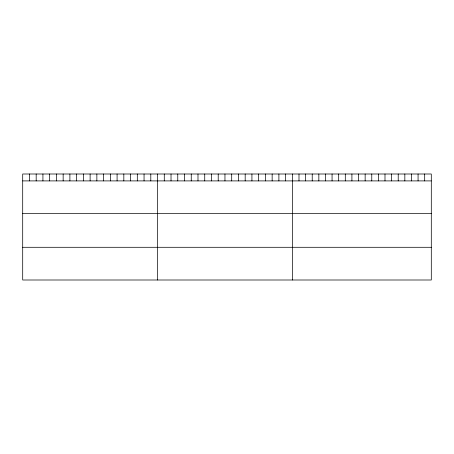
<?xml version="1.0" encoding="UTF-8"?>
<svg xmlns="http://www.w3.org/2000/svg" width="454" height="454" viewBox="0 0 454 454"><rect width="100%" height="100%" fill="white"/><g stroke="black" fill="none" stroke-linecap="round" stroke-linejoin="round"><path stroke-width="0.68" d="M431.3 180.902L431.3 279.999L22.7 279.999L22.7 174.001L431.3 174.001L431.3 180.902L22.7 180.902M22.7 213.601L431.3 213.601M22.7 247.294L431.3 247.294M424.683 174.001L424.683 180.902M418.072 174.001L418.072 180.902M411.455 174.001L411.455 180.902M404.837 174.001L404.837 180.902M398.22 174.001L398.22 180.902M391.609 174.001L391.609 180.902M384.992 174.001L384.992 180.902M378.375 174.001L378.375 180.902M371.764 174.001L371.764 180.902M365.147 174.001L365.147 180.902M358.529 174.001L358.529 180.902M351.912 174.001L351.912 180.902M345.301 174.001L345.301 180.902M338.684 174.001L338.684 180.902M332.067 174.001L332.067 180.902M325.456 174.001L325.456 180.902M318.839 174.001L318.839 180.902M312.221 174.001L312.221 180.902M305.604 174.001L305.604 180.902M298.993 174.001L298.993 180.902M292.376 174.001L292.376 279.999M285.634 174.001L285.634 180.902M278.892 174.001L278.892 180.902M272.15 174.001L272.15 180.902M265.408 174.001L265.408 180.902M258.666 174.001L258.666 180.902M251.925 174.001L251.925 180.902M245.183 174.001L245.183 180.902M238.441 174.001L238.441 180.902M231.699 174.001L231.699 180.902M224.957 174.001L224.957 180.902M218.215 174.001L218.215 180.902M211.473 174.001L211.473 180.902M204.731 174.001L204.731 180.902M197.989 174.001L197.989 180.902M191.248 174.001L191.248 180.902M184.506 174.001L184.506 180.902M177.764 174.001L177.764 180.902M171.022 174.001L171.022 180.902M164.28 174.001L164.28 180.902M157.538 174.001L157.538 279.999M150.796 174.001L150.796 180.902M144.054 174.001L144.054 180.902M137.312 174.001L137.312 180.902M130.57 174.001L130.57 180.902M123.828 174.001L123.828 180.902M117.087 174.001L117.087 180.902M110.345 174.001L110.345 180.902M103.603 174.001L103.603 180.902M96.861 174.001L96.861 180.902M90.119 174.001L90.119 180.902M83.377 174.001L83.377 180.902M76.635 174.001L76.635 180.902M69.893 174.001L69.893 180.902M63.151 174.001L63.151 180.902M56.41 174.001L56.41 180.902M49.668 174.001L49.668 180.902M42.926 174.001L42.926 180.902M36.184 174.001L36.184 180.902M29.442 174.001L29.442 180.902"/></g></svg>
